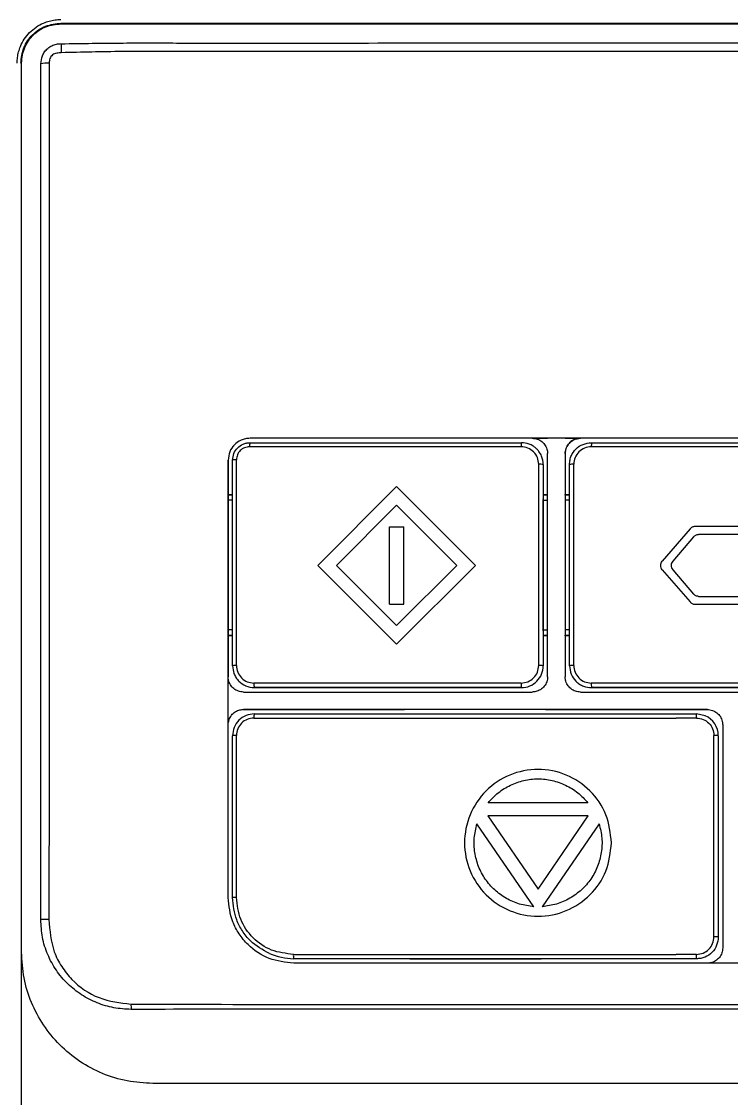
# Model space of a CAD drawing. Header units: millimetres. Extents: x 123.5 to 144.3, y 105.4 to 121.6.
# Drawn here: x 126.277 to 128.061, y 113.345 to 116.053 of the extents above; entities that cross this region are included whole.
import ezdxf

# ---------------------------------------------------------------- set-up
doc = ezdxf.new("R2010")
doc.units = ezdxf.units.MM

msp = doc.modelspace()

# ---------------------------------------------------------------- linework, layer by layer
at = {"color": 7, "linetype": 'Continuous'}
for p, q in [((126.3758, 116.0494), (126.3758, 116.0477)), ((126.275, 115.9487), (126.2768, 115.9487)), ((126.8511, 115.0053), (126.8511, 115.0053)), ((127.5606, 115.0053), (127.5991, 115.0053)), ((127.5606, 115.0053), (127.5606, 115.0053)), ((127.6431, 115.0053), (127.5991, 115.0053)), ((127.6431, 115.0053), (127.6816, 115.0053)), ((127.9225, 115.0053), (127.6816, 115.0053)), ((127.6816, 115.0053), (127.6816, 115.0053)), ((128.4406, 115.0053), (127.9225, 115.0053)), ((127.5552, 114.9897), (127.5552, 114.9897)), ((127.9225, 114.9841), (127.7089, 114.9841)), ((127.7091, 114.9943), (127.9225, 114.9943)), ((127.9225, 114.9943), (128.4131, 114.9943)), ((128.4136, 114.9841), (127.9225, 114.9841)), ((126.7961, 114.9503), (126.7961, 114.9503)), ((126.7961, 114.9503), (126.7961, 114.8643)), ((126.8071, 114.4333), (126.8071, 114.9503)), ((126.8169, 114.4338), (126.817, 114.9511)), ((127.5991, 114.4058), (127.5991, 114.9668)), ((127.6431, 114.9669), (127.6431, 114.8643)), ((127.6431, 114.9668), (127.6431, 114.4058)), ((127.6431, 114.9668), (127.6431, 114.9668)), ((127.5767, 114.4339), (127.5767, 114.9401)), ((127.5881, 114.9393), (127.5881, 114.4333)), ((127.5881, 114.9393), (127.5881, 114.8513)), ((127.5881, 114.9393), (127.5881, 114.9393)), ((127.6541, 114.4333), (127.6541, 114.9393)), ((127.6648, 114.4339), (127.6648, 114.9401)), ((126.7961, 114.8623), (126.7961, 114.8643)), ((126.7961, 114.8643), (126.8071, 114.8643)), ((126.7961, 114.8623), (126.7961, 114.5103)), ((126.8071, 114.8623), (126.7961, 114.8623)), ((127.2196, 114.8838), (127.0215, 114.6856)), ((127.4177, 114.6856), (127.2196, 114.8838)), ((127.4177, 114.6856), (127.2196, 114.8838)), ((127.5881, 114.8643), (127.5991, 114.8643)), ((127.5991, 114.8623), (127.5881, 114.8623)), ((127.6431, 114.8623), (127.6431, 114.8643)), ((127.6431, 114.8643), (127.6541, 114.8643)), ((127.6431, 114.8623), (127.6431, 114.5103)), ((127.6541, 114.8623), (127.6431, 114.8623)), ((126.8071, 114.8494), (126.7961, 114.8494)), ((127.2196, 114.8371), (127.0681, 114.6856)), ((127.2196, 114.8371), (127.0681, 114.6856)), ((127.371, 114.6856), (127.2196, 114.8371)), ((127.5881, 114.8494), (127.5881, 114.8513)), ((127.5881, 114.5233), (127.5881, 114.8494)), ((127.5881, 114.8494), (127.5991, 114.8494)), ((127.6541, 114.8494), (127.6431, 114.8494)), ((127.2015, 114.5885), (127.2015, 114.7828)), ((127.2015, 114.7828), (127.2377, 114.7828)), ((127.2377, 114.5885), (127.2377, 114.7828)), ((127.2377, 114.5885), (127.2377, 114.7828)), ((128.1508, 114.7833), (127.9695, 114.7833)), ((127.957, 114.7775), (127.8873, 114.6964)), ((127.9661, 114.7577), (127.9134, 114.6964)), ((127.9661, 114.7577), (127.9134, 114.6964)), ((128.1417, 114.7635), (127.9786, 114.7635)), ((128.1417, 114.7635), (127.9786, 114.7635)), ((127.9786, 114.7635), (127.9786, 114.7635)), ((127.0215, 114.6856), (127.2196, 114.4875)), ((127.0681, 114.6856), (127.2196, 114.5342)), ((127.0681, 114.6856), (127.2196, 114.5342)), ((127.2196, 114.4875), (127.4177, 114.6856)), ((127.2196, 114.4875), (127.4177, 114.6856)), ((127.2196, 114.5342), (127.371, 114.6856)), ((127.8873, 114.6749), (127.957, 114.5937)), ((127.9134, 114.6964), (127.9134, 114.6964)), ((127.9134, 114.6749), (127.9661, 114.6135)), ((127.9134, 114.6749), (127.9661, 114.6135)), ((127.9786, 114.6078), (128.1417, 114.6078)), ((127.2015, 114.5885), (127.2377, 114.5885)), ((127.2015, 114.5885), (127.2377, 114.5885)), ((127.9695, 114.588), (128.1508, 114.588)), ((127.9695, 114.588), (128.1508, 114.588)), ((126.8071, 114.5233), (126.7961, 114.5233)), ((126.7961, 114.5103), (126.7961, 114.5084)), ((126.7961, 114.5103), (126.8071, 114.5103)), ((127.5881, 114.5213), (127.5881, 114.5233)), ((127.5881, 114.5233), (127.5991, 114.5233)), ((127.5881, 114.5213), (127.5881, 114.4333)), ((127.5881, 114.5103), (127.5991, 114.5103)), ((127.6541, 114.5233), (127.6431, 114.5233)), ((127.6431, 114.5084), (127.6431, 114.5103)), ((127.6431, 114.5103), (127.6541, 114.5103)), ((126.7961, 114.5084), (126.7961, 114.4058)), ((126.8071, 114.5084), (126.7961, 114.5084)), ((127.5991, 114.5084), (127.5881, 114.5084)), ((127.6431, 114.5084), (127.6431, 114.4058)), ((127.6541, 114.5084), (127.6431, 114.5084)), ((126.7961, 114.3673), (126.7961, 114.4058)), ((126.7961, 114.4058), (126.7961, 114.4058)), ((127.6431, 114.4058), (127.6431, 114.4058)), ((126.84, 114.383), (126.84, 114.383)), ((126.8621, 114.3783), (127.5331, 114.3783)), ((127.687, 114.383), (127.687, 114.383)), ((127.9225, 114.3898), (127.7089, 114.3898)), ((127.9225, 114.3783), (127.7091, 114.3783)), ((127.7091, 114.3783), (128.4131, 114.3783)), ((127.7091, 114.3783), (127.7091, 114.3783)), ((128.4136, 114.3898), (127.9225, 114.3898)), ((128.4131, 114.3783), (127.9225, 114.3783)), ((126.7961, 114.3233), (126.7961, 114.3673)), ((127.6816, 114.3673), (127.9225, 114.3673)), ((127.9225, 114.3673), (128.4406, 114.3673)), ((126.7961, 114.2848), (126.7961, 114.3233)), ((126.8346, 114.3233), (127.2397, 114.3233)), ((126.8346, 114.3233), (126.8346, 114.3233)), ((127.2416, 114.3233), (127.2397, 114.3233)), ((127.5936, 114.3233), (127.2416, 114.3233)), ((127.5936, 114.3233), (127.5955, 114.3233)), ((127.5955, 114.3233), (128.0006, 114.3233)), ((128.0006, 114.3233), (127.9225, 114.3233)), ((128.0006, 114.3233), (128.0006, 114.3233)), ((127.9225, 114.3123), (127.9731, 114.3123)), ((127.9731, 114.3018), (127.9225, 114.3018)), ((127.9952, 114.3077), (127.9952, 114.3077)), ((126.7961, 114.2848), (126.7961, 114.2848)), ((126.7961, 113.8503), (126.7961, 114.2848)), ((128.0391, 114.2848), (128.0391, 113.7238)), ((126.8071, 113.8503), (126.8071, 114.2573)), ((126.8169, 113.8506), (126.8169, 114.2578)), ((128.0172, 113.7516), (128.0172, 114.2578)), ((128.0281, 114.2573), (128.0281, 113.7513)), ((128.0281, 114.2573), (128.0281, 113.7513)), ((128.0281, 114.2573), (128.0281, 114.2573)), ((127.7005, 114.0884), (127.4494, 114.0884)), ((127.4486, 114.0555), (127.575, 113.8714)), ((127.7013, 114.0555), (127.4486, 114.0555)), ((127.4486, 114.0555), (127.575, 113.8714)), ((127.7013, 114.0555), (127.4486, 114.0555)), ((127.575, 113.8714), (127.7013, 114.0555)), ((127.5644, 113.8274), (127.4214, 114.0358)), ((127.7285, 114.0358), (127.5855, 113.8274)), ((127.7285, 114.0358), (127.5855, 113.8274)), ((126.7961, 113.8503), (126.7961, 113.8503)), ((128.0281, 113.7513), (128.0281, 113.7513)), ((127.9731, 113.7075), (127.9225, 113.7075)), ((127.2526, 113.6963), (126.9611, 113.6963)), ((126.9611, 113.6963), (126.9611, 113.6963)), ((127.2526, 113.6963), (127.5826, 113.6963)), ((127.2526, 113.6963), (127.2526, 113.6963)), ((127.5826, 113.6963), (127.5826, 113.6963)), ((127.9731, 113.6963), (127.5826, 113.6963)), ((127.9731, 113.6963), (127.9225, 113.6963)), ((127.9731, 113.6963), (127.9731, 113.6963))]:
    msp.add_line(p, q, dxfattribs=at)
msp.add_line((127.9952, 114.3077), (127.9731, 114.3123))
for centre, radius, start, end in [((126.4629, 115.9854), 0.0869, 171.944, 186.807), ((126.3454, 115.8305), 0.1184, 89.6646, 99.6885), ((126.8755, 114.9865), 0.0257, 162.2284, 185.3972), ((127.6021, 114.9865), 0.0694, 173.5525, 182.0138), ((127.8362, 114.9866), 0.1273, 176.491, 181.099), ((126.8147, 114.9155), 0.0357, 86.3313, 102.2634), ((127.5796, 114.8971), 0.0431, 78.6621, 93.8443), ((127.6622, 114.9001), 0.0401, 86.2383, 101.6849), ((126.8147, 114.3823), 0.0516, 87.4556, 98.4195), ((127.5331, 114.4333), 0.055, 270, 0.0002), ((127.5796, 114.3726), 0.0613, 82.0648, 92.703), ((127.6622, 114.3771), 0.0568, 87.34, 98.1966), ((126.8621, 114.4333), 0.055, 246.3571, 270), ((126.8907, 114.3869), 0.0299, 174.3685, 196.6498), ((127.6131, 114.3869), 0.0804, 177.8931, 186.0953), ((127.8569, 114.3869), 0.148, 178.8539, 183.3071), ((126.8876, 114.3043), 0.0267, 162.5471, 185.4479), ((127.3756, 114.3044), 0.5976, 359.7543, 0.7647), ((127.9731, 114.2573), 0.055, 0.0002, 66.3571), ((126.8147, 114.1967), 0.0611, 87.8524, 97.1015), ((128.0199, 114.1898), 0.068, 83.0767, 92.2802), ((126.8146, 113.7445), 0.1061, 88.7645, 94.0764), ((126.3486, 113.1238), 0.6717, 90.2439, 91.9802), ((128.0199, 113.6147), 0.1369, 86.567, 91.1339), ((126.9912, 113.7047), 0.0313, 174.8523, 195.552), ((127.3297, 113.7047), 0.6434, 359.2549, 0.2522), ((126.7381, 113.5793), 0.1862, 179.0583, 183.1601)]:
    msp.add_arc(centre, radius, start, end, dxfattribs=at)
msp.add_arc((126.9682, 113.8762), 0.18, 247.6246, 267.7442)
for points, knots in [([(126.2658, 115.9487), (126.2659, 115.9511), (126.2659, 115.9559), (126.2666, 115.9631), (126.2678, 115.9701), (126.2694, 115.9771), (126.2714, 115.9839), (126.2755, 115.9949), (126.2831, 116.0096), (126.2965, 116.0261), (126.313, 116.04), (126.3301, 116.0493), (126.3463, 116.055), (126.3609, 116.0581), (126.3708, 116.0585), (126.3758, 116.0587)], [0, 0, 0, 0, 0.04209, 0.083693, 0.124984, 0.166142, 0.207347, 0.248779, 0.370004, 0.491074, 0.614823, 0.73968, 0.826817, 0.913054, 1, 1, 1, 1]), ([(126.275, 115.9487), (126.2766, 115.9619), (126.2789, 115.9818), (126.2916, 116.0052), (126.3041, 116.0206), (126.3195, 116.0331), (126.3429, 116.0457), (126.3627, 116.048), (126.3758, 116.0494)], [0, 0, 0, 0, 0.250029, 0.37618, 0.500144, 0.623794, 0.749996, 1, 1, 1, 1]), ([(126.2768, 115.9487), (126.2772, 115.9554), (126.278, 115.9689), (126.2863, 115.9942), (126.3047, 116.0213), (126.3376, 116.0435), (126.363, 116.0463), (126.3758, 116.0477)], [0, 0, 0, 0, 0.130706, 0.261071, 0.509088, 0.751428, 1, 1, 1, 1]), ([(126.3758, 116.0494), (126.4214, 116.0494), (126.5193, 116.0494), (126.6768, 116.0494), (126.8551, 116.0495), (127.0492, 116.0495), (127.2652, 116.0495), (127.4894, 116.0494), (127.7128, 116.0494), (127.8549, 116.0494), (127.9225, 116.0494)], [0, 0, 0, 0, 0.0890461, 0.1913389, 0.3068826, 0.4356812, 0.5681564, 0.7254172, 0.8693677, 1, 1, 1, 1]), ([(126.3758, 116.0477), (126.5039, 116.0476), (126.7602, 116.0476), (127.1468, 116.0476), (127.5344, 116.0477), (127.7931, 116.0477), (127.9225, 116.0477)], [0, 0, 0, 0, 0.249992, 0.499989, 0.749994, 1, 1, 1, 1]), ([(127.9225, 116.0494), (127.9883, 116.0494), (128.1263, 116.0494), (128.3432, 116.0494), (128.5812, 116.0495), (128.8289, 116.0495), (129.0683, 116.0495), (129.2801, 116.0494), (129.4099, 116.0494), (129.4692, 116.0494)], [0, 0, 0, 0, 0.1270711, 0.2667779, 0.4191136, 0.5876129, 0.7466335, 0.8840931, 1, 1, 1, 1]), ([(127.9225, 116.0477), (128.0519, 116.0477), (128.3106, 116.0477), (128.6982, 116.0476), (129.0848, 116.0476), (129.3411, 116.0476), (129.4692, 116.0477)], [0, 0, 0, 0, 0.250006, 0.500011, 0.750008, 1, 1, 1, 1]), ([(126.3769, 115.9976), (126.4286, 115.9984), (126.5313, 116), (126.6859, 115.9993), (126.8399, 115.9995), (126.9941, 115.9995), (127.2257, 115.9995), (127.5352, 115.9996), (127.7934, 115.9996), (127.9225, 115.9996)], [0, 0, 0, 0, 0.101325, 0.20118, 0.301036, 0.400891, 0.500746, 0.750373, 1, 1, 1, 1]), ([(127.9225, 115.9996), (128.0671, 115.9996), (128.3563, 115.9996), (128.6904, 115.9995), (128.925, 115.9995), (129.0606, 115.9995), (129.196, 115.9994), (129.3321, 115.9999), (129.4225, 115.9984), (129.4681, 115.9976)], [0, 0, 0, 0, 0.2795774, 0.5591628, 0.6470386, 0.7349076, 0.822772, 0.9106679, 1, 1, 1, 1]), ([(126.3255, 115.9472), (126.3262, 115.954), (126.3273, 115.9646), (126.3345, 115.9775), (126.3424, 115.9864), (126.3526, 115.9931), (126.3645, 115.9973), (126.3727, 115.9975), (126.3769, 115.9976)], [0, 0, 0, 0, 0.250746, 0.391057, 0.539916, 0.688769, 0.840521, 1, 1, 1, 1]), ([(126.3767, 115.9751), (126.3729, 115.9748), (126.3672, 115.9744), (126.3596, 115.9726), (126.3546, 115.9696), (126.3506, 115.9654), (126.3468, 115.9586), (126.3464, 115.9528), (126.3461, 115.9489)], [0, 0, 0, 0, 0.251045, 0.376102, 0.501305, 0.626177, 0.751313, 1, 1, 1, 1]), ([(127.9225, 115.9783), (127.7932, 115.9783), (127.5346, 115.9782), (127.2247, 115.9781), (126.9928, 115.9781), (126.8383, 115.9781), (126.6841, 115.9778), (126.5302, 115.9788), (126.4279, 115.9763), (126.3767, 115.9751)], [0, 0, 0, 0, 0.249993, 0.499992, 0.599998, 0.700006, 0.800016, 0.900027, 1, 1, 1, 1]), ([(129.4683, 115.9751), (129.3966, 115.9763), (129.2533, 115.9788), (129.0376, 115.9778), (128.8213, 115.9781), (128.5635, 115.9781), (128.2638, 115.9782), (128.0363, 115.9783), (127.9225, 115.9783)], [0, 0, 0, 0, 0.139972, 0.279985, 0.419994, 0.560002, 0.780004, 1, 1, 1, 1]), ([(126.2768, 113.7128), (126.2768, 113.9618), (126.2768, 114.4597), (126.2768, 115.2055), (126.2768, 115.701), (126.2768, 115.9487)], [0, 0, 0, 0, 0.333346, 0.666686, 1, 1, 1, 1]), ([(126.3254, 113.795), (126.3254, 113.9748), (126.3255, 114.3343), (126.3255, 114.8727), (126.3254, 115.4106), (126.3254, 115.7683), (126.3255, 115.9472)], [0, 0, 0, 0, 0.250038, 0.500021, 0.749775, 1, 1, 1, 1]), ([(126.3461, 115.9489), (126.346, 115.77), (126.346, 115.4121), (126.346, 114.8739), (126.346, 114.3349), (126.3458, 113.9753), (126.3457, 113.7954)], [0, 0, 0, 0, 0.25001, 0.500014, 0.750011, 1, 1, 1, 1]), ([(126.8511, 115.0053), (126.8472, 115.0051), (126.8395, 115.0046), (126.8256, 114.9999), (126.8109, 114.9897), (126.7985, 114.9717), (126.7969, 114.9575), (126.7961, 114.9503)], [0, 0, 0, 0, 0.136766, 0.267261, 0.508509, 0.750977, 1, 1, 1, 1]), ([(127.9225, 115.0053), (127.7429, 115.0053), (127.3851, 115.0053), (127.0287, 115.0053), (126.8511, 115.0053)], [0, 0, 0, 0, 0.501881, 1, 1, 1, 1]), ([(127.5606, 115.0053), (127.4418, 115.0053), (127.2049, 115.0053), (126.9688, 115.0053), (126.8511, 115.0053)], [0, 0, 0, 0, 0.501491, 1, 1, 1, 1]), ([(127.5606, 115.0053), (127.5649, 115.0049), (127.5736, 115.0041), (127.5851, 114.9974), (127.5938, 114.9877), (127.5984, 114.9768), (127.5989, 114.9697), (127.5991, 114.9668)], [0, 0, 0, 0, 0.214425, 0.428836, 0.643675, 0.858975, 1, 1, 1, 1]), ([(127.6431, 114.9668), (127.6435, 114.9712), (127.6444, 114.9798), (127.651, 114.9914), (127.6608, 115.0001), (127.6716, 115.0047), (127.6788, 115.0052), (127.6816, 115.0053)], [0, 0, 0, 0, 0.215114, 0.430244, 0.644979, 0.859219, 1, 1, 1, 1]), ([(127.6816, 115.0053), (127.6773, 115.0049), (127.6686, 115.0041), (127.6571, 114.9975), (127.6484, 114.9877), (127.6438, 114.9769), (127.6433, 114.9697), (127.6431, 114.9668)], [0, 0, 0, 0, 0.214018, 0.428038, 0.642064, 0.856416, 1, 1, 1, 1]), ([(129.2711, 115.0053), (129.1228, 115.0053), (128.8253, 115.0053), (128.3752, 115.0053), (128.0738, 115.0053), (127.9225, 115.0053)], [0, 0, 0, 0, 0.331269, 0.664398, 1, 1, 1, 1]), ([(126.8071, 114.9503), (126.8078, 114.9562), (126.8091, 114.9677), (126.8192, 114.9821), (126.831, 114.9902), (126.842, 114.9938), (126.848, 114.9942), (126.8511, 114.9943)], [0, 0, 0, 0, 0.2526534, 0.4996444, 0.7374266, 0.8657349, 1, 1, 1, 1]), ([(126.8208, 114.9963), (126.8171, 114.9936), (126.8121, 114.9901), (126.8088, 114.9852), (126.808, 114.984)], [0, 0, 0, 0, 0.758396, 1, 1, 1, 1]), ([(126.85, 114.9841), (126.8457, 114.9836), (126.8371, 114.9826), (126.8261, 114.975), (126.8184, 114.9641), (126.8174, 114.9554), (126.817, 114.9511)], [0, 0, 0, 0, 0.250012, 0.499871, 0.749914, 1, 1, 1, 1]), ([(127.5327, 114.9841), (127.4187, 114.9841), (127.1908, 114.9841), (126.9636, 114.9841), (126.85, 114.9841)], [0, 0, 0, 0, 0.4999974, 1, 1, 1, 1]), ([(126.8511, 114.9943), (126.9643, 114.9943), (127.1912, 114.9943), (127.419, 114.9943), (127.5331, 114.9943)], [0, 0, 0, 0, 0.498759, 1, 1, 1, 1]), ([(127.5767, 114.9401), (127.5761, 114.9458), (127.5747, 114.9574), (127.5646, 114.9719), (127.55, 114.9821), (127.5385, 114.9834), (127.5327, 114.9841)], [0, 0, 0, 0, 0.249826, 0.499676, 0.749779, 1, 1, 1, 1]), ([(127.5881, 114.9393), (127.5873, 114.9466), (127.586, 114.9585), (127.5784, 114.9709), (127.5732, 114.9775), (127.5702, 114.9797), (127.5692, 114.9804)], [0, 0, 0, 0, 0.4607359, 0.7601332, 0.9234287, 1, 1, 1, 1]), ([(127.6541, 114.9393), (127.6544, 114.9433), (127.6548, 114.9511), (127.6595, 114.9648), (127.6696, 114.9794), (127.6875, 114.9919), (127.7019, 114.9935), (127.7091, 114.9943)], [0, 0, 0, 0, 0.139529, 0.269657, 0.500746, 0.750355, 1, 1, 1, 1]), ([(127.7089, 114.9841), (127.7031, 114.9834), (127.6916, 114.9821), (127.677, 114.9719), (127.6668, 114.9574), (127.6655, 114.9459), (127.6648, 114.9401)], [0, 0, 0, 0, 0.2499514, 0.4998401, 0.7498959, 1, 1, 1, 1]), ([(126.7961, 113.8503), (126.7961, 114.0343), (126.7961, 114.4013), (126.7961, 114.7677), (126.7961, 114.9503)], [0, 0, 0, 0, 0.501379, 1, 1, 1, 1]), ([(127.9695, 114.7833), (127.9684, 114.7832), (127.966, 114.783), (127.9626, 114.7819), (127.9595, 114.7801), (127.9579, 114.7784), (127.957, 114.7775)], [0, 0, 0, 0, 0.249756, 0.499097, 0.749036, 1, 1, 1, 1]), ([(127.9661, 114.7577), (127.9669, 114.7586), (127.9686, 114.7603), (127.9717, 114.762), (127.9751, 114.7632), (127.9774, 114.7634), (127.9786, 114.7635)], [0, 0, 0, 0, 0.24976, 0.499104, 0.74904, 1, 1, 1, 1]), ([(127.9661, 114.7577), (127.9669, 114.7586), (127.9686, 114.7603), (127.9717, 114.762), (127.9751, 114.7632), (127.9774, 114.7634), (127.9786, 114.7635)], [0, 0, 0, 0, 0.249762, 0.499106, 0.749043, 1, 1, 1, 1]), ([(127.8873, 114.6749), (127.8862, 114.6765), (127.8839, 114.6797), (127.883, 114.6856), (127.8839, 114.6915), (127.8862, 114.6948), (127.8873, 114.6964)], [0, 0, 0, 0, 0.249841, 0.499701, 0.749574, 1, 1, 1, 1]), ([(127.9134, 114.6964), (127.9123, 114.6948), (127.9101, 114.6915), (127.9091, 114.6856), (127.91, 114.6797), (127.9123, 114.6765), (127.9134, 114.6749)], [0, 0, 0, 0, 0.249851, 0.499707, 0.749584, 1, 1, 1, 1]), ([(127.9134, 114.6964), (127.9123, 114.6948), (127.9101, 114.6915), (127.9091, 114.6856), (127.91, 114.6797), (127.9123, 114.6765), (127.9134, 114.6749)], [0, 0, 0, 0, 0.249852, 0.499708, 0.749584, 1, 1, 1, 1]), ([(127.957, 114.5937), (127.9579, 114.5929), (127.9595, 114.5912), (127.9626, 114.5894), (127.966, 114.5882), (127.9684, 114.5881), (127.9695, 114.588)], [0, 0, 0, 0, 0.249758, 0.499113, 0.749041, 1, 1, 1, 1]), ([(127.9786, 114.6078), (127.9775, 114.6079), (127.9751, 114.608), (127.9717, 114.6092), (127.9686, 114.611), (127.967, 114.6127), (127.9661, 114.6135)], [0, 0, 0, 0, 0.249759, 0.499102, 0.749039, 1, 1, 1, 1]), ([(127.9786, 114.6078), (127.9775, 114.6079), (127.9751, 114.608), (127.9717, 114.6092), (127.9686, 114.611), (127.967, 114.6127), (127.9661, 114.6135)], [0, 0, 0, 0, 0.2497591, 0.4991025, 0.7490388, 1, 1, 1, 1]), ([(126.8071, 114.4333), (126.8078, 114.4266), (126.8089, 114.4162), (126.8156, 114.4033), (126.8246, 114.3917), (126.8341, 114.3864), (126.8402, 114.3831)], [0, 0, 0, 0, 0.314105, 0.490411, 0.679132, 1, 1, 1, 1]), ([(126.8169, 114.4338), (126.8176, 114.4281), (126.8189, 114.4165), (126.8292, 114.402), (126.8437, 114.3918), (126.8552, 114.3905), (126.861, 114.3898)], [0, 0, 0, 0, 0.249923, 0.499881, 0.74991, 1, 1, 1, 1]), ([(127.5327, 114.3898), (127.5385, 114.3905), (127.55, 114.3919), (127.5646, 114.402), (127.5748, 114.4166), (127.5761, 114.4281), (127.5767, 114.4339)], [0, 0, 0, 0, 0.249964, 0.4998541, 0.7499025, 1, 1, 1, 1]), ([(127.6541, 114.4333), (127.6549, 114.4262), (127.6566, 114.4118), (127.6674, 114.3961), (127.679, 114.3868), (127.6919, 114.3801), (127.7024, 114.379), (127.7091, 114.3783)], [0, 0, 0, 0, 0.249563, 0.499103, 0.637695, 0.767539, 1, 1, 1, 1]), ([(127.6648, 114.4339), (127.6655, 114.4281), (127.6669, 114.4166), (127.677, 114.402), (127.6916, 114.3918), (127.7031, 114.3905), (127.7089, 114.3898)], [0, 0, 0, 0, 0.249826, 0.499666, 0.749772, 1, 1, 1, 1]), ([(126.8346, 114.3673), (126.8302, 114.3678), (126.8215, 114.3686), (126.8099, 114.3754), (126.8012, 114.3852), (126.7967, 114.396), (126.7963, 114.4031), (126.7961, 114.4058)], [0, 0, 0, 0, 0.216296, 0.432583, 0.649021, 0.864771, 1, 1, 1, 1]), ([(127.5991, 114.4058), (127.5987, 114.4015), (127.5978, 114.3929), (127.5912, 114.3813), (127.5814, 114.3726), (127.5706, 114.368), (127.5634, 114.3675), (127.5606, 114.3673)], [0, 0, 0, 0, 0.214708, 0.429434, 0.643918, 0.858205, 1, 1, 1, 1]), ([(127.6816, 114.3673), (127.6773, 114.3678), (127.6686, 114.3686), (127.6571, 114.3753), (127.6484, 114.385), (127.6438, 114.3959), (127.6433, 114.403), (127.6431, 114.4058)], [0, 0, 0, 0, 0.214551, 0.429095, 0.643855, 0.858852, 1, 1, 1, 1]), ([(127.5327, 114.3898), (127.4206, 114.3898), (127.1963, 114.3898), (126.9728, 114.3898), (126.861, 114.3898)], [0, 0, 0, 0, 0.499998, 1, 1, 1, 1]), ([(127.5331, 114.3783), (127.4209, 114.3783), (127.1969, 114.3783), (126.9736, 114.3783), (126.8621, 114.3783)], [0, 0, 0, 0, 0.5007944, 1, 1, 1, 1]), ([(126.8346, 114.3673), (126.9551, 114.3673), (127.1967, 114.3673), (127.4391, 114.3673), (127.5606, 114.3673)], [0, 0, 0, 0, 0.498834, 1, 1, 1, 1]), ([(126.7961, 114.2848), (126.7965, 114.2891), (126.7974, 114.2977), (126.8039, 114.3092), (126.8136, 114.3179), (126.8244, 114.3227), (126.8317, 114.3231), (126.8346, 114.3233)], [0, 0, 0, 0, 0.213034, 0.426079, 0.639099, 0.852903, 1, 1, 1, 1]), ([(127.9225, 114.3233), (127.7402, 114.3233), (127.3768, 114.3233), (127.0149, 114.3233), (126.8346, 114.3233)], [0, 0, 0, 0, 0.501641, 1, 1, 1, 1]), ([(128.0006, 114.3233), (128.0049, 114.3229), (128.0136, 114.3221), (128.0251, 114.3154), (128.0338, 114.3057), (128.0384, 114.2949), (128.0389, 114.2877), (128.0391, 114.2848)], [0, 0, 0, 0, 0.214461, 0.428923, 0.643418, 0.858051, 1, 1, 1, 1]), ([(126.8621, 114.3123), (126.8549, 114.3115), (126.8405, 114.3099), (126.8223, 114.2972), (126.8096, 114.279), (126.8079, 114.2645), (126.8071, 114.2573)], [0, 0, 0, 0, 0.249767, 0.499632, 0.750877, 1, 1, 1, 1]), ([(126.861, 114.3018), (126.8552, 114.3011), (126.8438, 114.2998), (126.8291, 114.2897), (126.8189, 114.2751), (126.8176, 114.2635), (126.8169, 114.2578)], [0, 0, 0, 0, 0.250011, 0.499888, 0.749924, 1, 1, 1, 1]), ([(126.861, 114.3018), (127.0376, 114.3018), (127.3907, 114.3018), (127.7452, 114.3018), (127.9225, 114.3018)], [0, 0, 0, 0, 0.500001, 1, 1, 1, 1]), ([(126.8621, 114.3123), (127.0381, 114.3123), (127.3909, 114.3123), (127.7451, 114.3123), (127.9225, 114.3123)], [0, 0, 0, 0, 0.498959, 1, 1, 1, 1]), ([(127.9731, 114.3018), (127.9789, 114.3011), (127.9905, 114.2998), (128.005, 114.2896), (128.0152, 114.2751), (128.0165, 114.2635), (128.0172, 114.2578)], [0, 0, 0, 0, 0.250228, 0.500334, 0.750173, 1, 1, 1, 1]), ([(127.7597, 113.9879), (127.7568, 113.9637), (127.7511, 113.9154), (127.7086, 113.8537), (127.6474, 113.8132), (127.575, 113.7983), (127.5026, 113.8131), (127.4409, 113.8538), (127.4002, 113.9155), (127.3853, 113.9878), (127.4002, 114.0601), (127.4407, 114.1219), (127.5024, 114.1627), (127.5748, 114.1776), (127.6474, 114.1628), (127.7086, 114.1221), (127.7511, 114.0605), (127.7568, 114.0122), (127.7597, 113.9879)], [0, 0, 0, 0, 0.0626922, 0.1250208, 0.1874642, 0.2499036, 0.3122365, 0.37492, 0.4376025, 0.4999483, 0.5624015, 0.6248299, 0.6871641, 0.74983, 0.8124964, 0.8748685, 0.9372635, 1, 1, 1, 1]), ([(127.4494, 114.0884), (127.4576, 114.0973), (127.4739, 114.1151), (127.5051, 114.1339), (127.539, 114.146), (127.5749, 114.1502), (127.6108, 114.146), (127.6448, 114.1339), (127.676, 114.1151), (127.6923, 114.0973), (127.7005, 114.0884)], [0, 0, 0, 0, 0.125586, 0.250544, 0.375173, 0.499645, 0.624219, 0.749093, 0.874303, 1, 1, 1, 1]), ([(127.5644, 113.8274), (127.5523, 113.8291), (127.5282, 113.8323), (127.4948, 113.8473), (127.4653, 113.8686), (127.4413, 113.896), (127.4243, 113.9282), (127.415, 113.9635), (127.413, 114.0002), (127.4186, 114.0239), (127.4214, 114.0358)], [0, 0, 0, 0, 0.1255739, 0.2505137, 0.3751348, 0.4996236, 0.6242266, 0.7491155, 0.874317, 1, 1, 1, 1]), ([(127.7285, 114.0358), (127.7313, 114.0239), (127.737, 114.0003), (127.735, 113.9636), (127.7258, 113.9285), (127.7088, 113.8962), (127.6848, 113.8687), (127.6553, 113.8474), (127.6217, 113.8323), (127.5976, 113.8291), (127.5855, 113.8274)], [0, 0, 0, 0, 0.125578, 0.25052, 0.375132, 0.499611, 0.62421, 0.749097, 0.874309, 1, 1, 1, 1]), ([(126.9611, 113.6853), (126.9399, 113.6877), (126.8975, 113.6925), (126.851, 113.7241), (126.8228, 113.7583), (126.8018, 113.7974), (126.7983, 113.8295), (126.7961, 113.8503)], [0, 0, 0, 0, 0.245764, 0.491331, 0.62924, 0.76015, 1, 1, 1, 1]), ([(126.8997, 113.7098), (126.8828, 113.719), (126.8563, 113.7336), (126.8313, 113.7658), (126.8122, 113.8016), (126.8091, 113.8312), (126.8071, 113.8503)], [0, 0, 0, 0, 0.3209617, 0.5048655, 0.6795531, 1, 1, 1, 1]), ([(126.9601, 113.7075), (126.9413, 113.7097), (126.9039, 113.714), (126.8566, 113.7469), (126.8234, 113.7942), (126.8191, 113.8318), (126.8169, 113.8506)], [0, 0, 0, 0, 0.250088, 0.500124, 0.75009, 1, 1, 1, 1]), ([(126.5522, 113.569), (126.5376, 113.5698), (126.5084, 113.5715), (126.4662, 113.5846), (126.4268, 113.6047), (126.3919, 113.6323), (126.363, 113.6667), (126.3415, 113.7065), (126.3274, 113.7498), (126.3261, 113.7801), (126.3254, 113.795)], [0, 0, 0, 0, 0.123062, 0.246493, 0.370381, 0.495138, 0.620713, 0.746982, 0.874581, 1, 1, 1, 1]), ([(126.3457, 113.7954), (126.3478, 113.7676), (126.3509, 113.7257), (126.3767, 113.6762), (126.4108, 113.6329), (126.4696, 113.5922), (126.5245, 113.5856), (126.5519, 113.5823)], [0, 0, 0, 0, 0.249425, 0.374868, 0.500297, 0.750106, 1, 1, 1, 1]), ([(127.9731, 113.7075), (127.9789, 113.7082), (127.9905, 113.7095), (128.005, 113.7197), (128.0152, 113.7342), (128.0165, 113.7458), (128.0172, 113.7516)], [0, 0, 0, 0, 0.249924, 0.499824, 0.749917, 1, 1, 1, 1]), ([(128.0281, 113.7513), (128.0273, 113.7441), (128.0256, 113.7297), (128.013, 113.7116), (127.998, 113.7015), (127.9842, 113.697), (127.9768, 113.6966), (127.9731, 113.6963)], [0, 0, 0, 0, 0.2498071, 0.4996192, 0.7427934, 0.8697809, 1, 1, 1, 1]), ([(126.6068, 113.3828), (126.5852, 113.3841), (126.542, 113.3865), (126.4797, 113.4062), (126.4221, 113.4367), (126.3717, 113.4783), (126.3304, 113.5286), (126.3001, 113.5857), (126.2805, 113.6479), (126.2781, 113.6911), (126.2768, 113.7128)], [0, 0, 0, 0, 0.125716, 0.250751, 0.376261, 0.50281, 0.627543, 0.751127, 0.874825, 1, 1, 1, 1]), ([(126.2768, 112.5701), (126.2768, 112.7605), (126.2768, 113.1414), (126.2768, 113.5224), (126.2768, 113.7128)], [0, 0, 0, 0, 0.49998, 1, 1, 1, 1]), ([(126.9601, 113.7075), (127.1202, 113.7075), (127.4405, 113.7075), (127.7618, 113.7075), (127.9225, 113.7075)], [0, 0, 0, 0, 0.5, 1, 1, 1, 1]), ([(128.0391, 113.7238), (128.0387, 113.7195), (128.0378, 113.7109), (128.0312, 113.6993), (128.0214, 113.6906), (128.0106, 113.686), (128.0034, 113.6855), (128.0006, 113.6853)], [0, 0, 0, 0, 0.214747, 0.429492, 0.644246, 0.858976, 1, 1, 1, 1]), ([(127.9225, 113.6963), (127.762, 113.6963), (127.441, 113.6963), (127.121, 113.6963), (126.9611, 113.6963)], [0, 0, 0, 0, 0.500075, 1, 1, 1, 1]), ([(127.9225, 113.6853), (127.762, 113.6853), (127.441, 113.6853), (127.1211, 113.6853), (126.9611, 113.6853)], [0, 0, 0, 0, 0.500043, 1, 1, 1, 1]), ([(129.1611, 113.6853), (129.024, 113.6853), (128.7497, 113.6853), (128.3364, 113.6853), (128.0605, 113.6853), (127.9225, 113.6853)], [0, 0, 0, 0, 0.333311, 0.666466, 1, 1, 1, 1]), ([(126.5519, 113.5823), (126.7036, 113.582), (127.0069, 113.5814), (127.4643, 113.5815), (127.7698, 113.5814), (127.9225, 113.5813)], [0, 0, 0, 0, 0.33333, 0.666664, 1, 1, 1, 1]), ([(127.9225, 113.5698), (127.808, 113.5698), (127.5789, 113.5698), (127.2357, 113.5697), (126.8932, 113.5698), (126.6658, 113.5693), (126.5522, 113.569)], [0, 0, 0, 0, 0.249974, 0.499948, 0.749914, 1, 1, 1, 1]), ([(127.9225, 113.5813), (128.0752, 113.5814), (128.3807, 113.5815), (128.8381, 113.5814), (129.1414, 113.582), (129.2931, 113.5823)], [0, 0, 0, 0, 0.333336, 0.66667, 1, 1, 1, 1]), ([(129.2928, 113.569), (129.1412, 113.5693), (128.838, 113.5698), (128.3806, 113.5697), (128.0752, 113.5698), (127.9225, 113.5698)], [0, 0, 0, 0, 0.333403, 0.666701, 1, 1, 1, 1]), ([(127.9225, 113.3828), (127.775, 113.3828), (127.4809, 113.3828), (127.0418, 113.3828), (126.7515, 113.3828), (126.6068, 113.3828)], [0, 0, 0, 0, 0.335384, 0.668719, 1, 1, 1, 1]), ([(129.2382, 113.3828), (129.0935, 113.3828), (128.8032, 113.3828), (128.3641, 113.3828), (128.07, 113.3828), (127.9225, 113.3828)], [0, 0, 0, 0, 0.331281, 0.664616, 1, 1, 1, 1])]:
    msp.add_open_spline(points, degree=3, knots=knots, dxfattribs=at)
at = {"color": 8, "linetype": 'Continuous'}
msp.add_open_spline([(127.5692, 114.9804), (127.5671, 114.9823), (127.5621, 114.9866), (127.5501, 114.9925), (127.5397, 114.9936), (127.5331, 114.9943)], degree=3, knots=[0, 0, 0, 0, 0.215151, 0.499013, 1, 1, 1, 1], dxfattribs=at)

doc.saveas('drawing.dxf')
